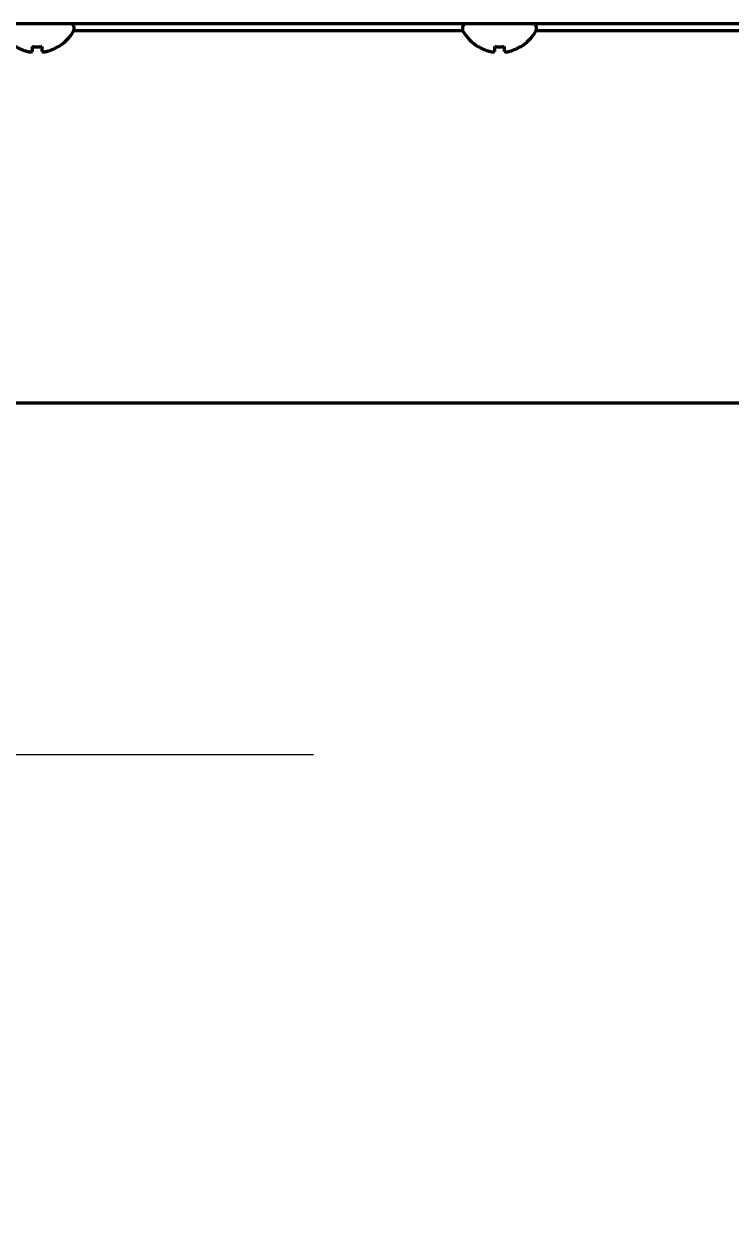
# Model space of a CAD drawing. Header units: inches. Extents: x 904 to 7172, y 213 to 5528.
# Drawn here: x 3096.7 to 3173.2, y 1907.7 to 2036.7 of the extents above; entities that cross this region are included whole.
import ezdxf

# ---------------------------------------------------------------- set-up
doc = ezdxf.new("R2010")
doc.units = ezdxf.units.IN

# ---------------------------------------------------------------- blocks, each defined once
blk = doc.blocks.new('A$C773D0E90')
at = {"color": 4}
for p, q in [((0, 50), (0, -50)), ((-50, 0), (50, 0))]:
    blk.add_line(p, q, dxfattribs=at)

msp = doc.modelspace()

# ---------------------------------------------------------------- linework, layer by layer
at = {"linetype": 'Continuous', "lineweight": 70}
for p, q in [((3610.52, 2036.72), (2875.72, 2036.72)), ((3102.11, 2036.02), (3144.13, 2036.02)), ((3102.12, 2036.12), (3102.12, 2036.32)), ((3144.12, 2036.32), (3144.12, 2036.12)), ((3152.1, 2036.02), (3195.52, 2036.02)), ((3152.12, 2036.12), (3152.12, 2036.32)), ((3100.42, 2034.28), (3100.42, 2034.24)), ((3145.82, 2034.24), (3145.82, 2034.28)), ((3150.42, 2034.28), (3150.42, 2034.24)), ((3200.62, 1995.72), (2950.62, 1995.72))]:
    msp.add_line(p, q, dxfattribs=at)
for centre, radius, start, end in [((3097.92, 2038.34), 4.8, 301.3727, 329.6988), ((3101.72, 2036.32), 0.4, 0, 90), ((3101.72, 2036.12), 0.4, 329.6988, 0), ((3144.52, 2036.32), 0.4, 90, 180), ((3144.52, 2036.12), 0.4, 180, 210.3012), ((3148.32, 2038.34), 4.8, 210.3012, 238.6273), ((3147.92, 2038.34), 4.8, 301.3727, 329.6988), ((3151.72, 2036.32), 0.4, 0, 90), ((3151.72, 2036.12), 0.4, 329.6988, 0)]:
    msp.add_arc(centre, radius, start, end, dxfattribs=at)
for points in [[(3095.82, 2034.28), (3096.02, 2034.15), (3096.23, 2034.04), (3096.56, 2033.91), (3096.67, 2033.86), (3096.89, 2033.79), (3097, 2033.76), (3097.12, 2033.73)], [(3098.62, 2034.28), (3098.62, 2034.15), (3098.62, 2034.04), (3098.62, 2033.91), (3098.62, 2033.86), (3098.62, 2033.79), (3098.62, 2033.76), (3098.62, 2033.73)], [(3145.82, 2034.28), (3146.02, 2034.15), (3146.23, 2034.04), (3146.56, 2033.91), (3146.67, 2033.86), (3146.89, 2033.79), (3147, 2033.76), (3147.12, 2033.73)], [(3148.62, 2034.28), (3148.62, 2034.15), (3148.62, 2034.04), (3148.62, 2033.91), (3148.62, 2033.86), (3148.62, 2033.79), (3148.62, 2033.76), (3148.62, 2033.73)]]:
    msp.add_open_spline(points, degree=3, knots=[0, 0, 0, 0, 0.5, 0.5, 0.75, 0.75, 1, 1, 1, 1], dxfattribs=at)
for points in [[(3097.12, 2033.73), (3097.14, 2033.72), (3097.19, 2033.72), (3097.26, 2033.71), (3097.33, 2033.71), (3097.4, 2033.71), (3097.48, 2033.71), (3097.55, 2033.72), (3097.59, 2033.72), (3097.62, 2033.73)], [(3097.62, 2033.73), (3097.62, 2033.74), (3097.62, 2033.77), (3097.62, 2033.82), (3097.62, 2033.88), (3097.62, 2033.94), (3097.62, 2034), (3097.62, 2034.08), (3097.62, 2034.17), (3097.62, 2034.24), (3097.62, 2034.28)], [(3097.62, 2034.28), (3097.79, 2034.25), (3098.12, 2034.23), (3098.45, 2034.25), (3098.62, 2034.28)], [(3098.62, 2033.73), (3098.64, 2033.72), (3098.7, 2033.72), (3098.77, 2033.71), (3098.84, 2033.71), (3098.91, 2033.71), (3098.98, 2033.71), (3099.05, 2033.72), (3099.1, 2033.72), (3099.12, 2033.73)], [(3099.12, 2033.73), (3099.17, 2033.74), (3099.28, 2033.77), (3099.44, 2033.82), (3099.6, 2033.88), (3099.76, 2033.94), (3099.91, 2034), (3100.07, 2034.08), (3100.23, 2034.17), (3100.35, 2034.24), (3100.42, 2034.28)], [(3147.12, 2033.73), (3147.14, 2033.72), (3147.19, 2033.72), (3147.26, 2033.71), (3147.33, 2033.71), (3147.4, 2033.71), (3147.48, 2033.71), (3147.55, 2033.72), (3147.59, 2033.72), (3147.62, 2033.73)], [(3147.62, 2033.73), (3147.62, 2033.74), (3147.62, 2033.77), (3147.62, 2033.82), (3147.62, 2033.88), (3147.62, 2033.94), (3147.62, 2034), (3147.62, 2034.08), (3147.62, 2034.17), (3147.62, 2034.24), (3147.62, 2034.28)], [(3147.62, 2034.28), (3147.79, 2034.25), (3148.12, 2034.23), (3148.45, 2034.25), (3148.62, 2034.28)], [(3148.62, 2033.73), (3148.64, 2033.72), (3148.7, 2033.72), (3148.77, 2033.71), (3148.84, 2033.71), (3148.91, 2033.71), (3148.98, 2033.71), (3149.05, 2033.72), (3149.1, 2033.72), (3149.12, 2033.73)], [(3149.12, 2033.73), (3149.17, 2033.74), (3149.28, 2033.77), (3149.44, 2033.82), (3149.6, 2033.88), (3149.76, 2033.94), (3149.91, 2034), (3150.07, 2034.08), (3150.23, 2034.17), (3150.35, 2034.24), (3150.42, 2034.28)]]:
    msp.add_open_spline(points, degree=3, dxfattribs=at)

# ---------------------------------------------------------------- block references
msp.add_blockref('A$C773D0E90', (3078.02, 1957.72))

doc.saveas('drawing.dxf')
